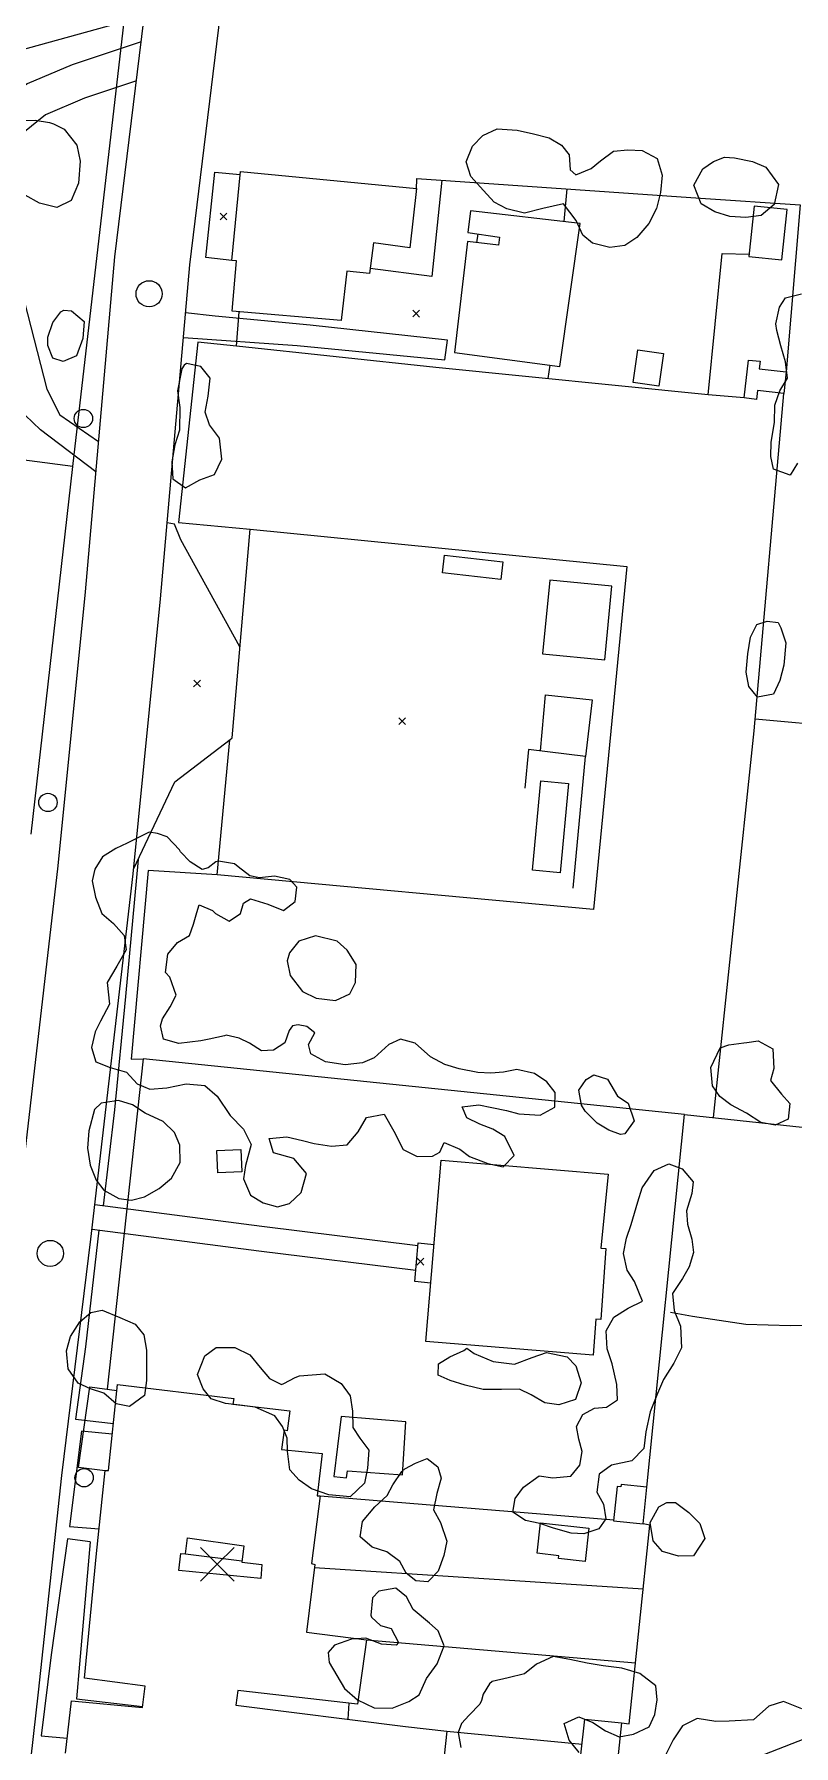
# Model space of a CAD drawing. Header units: metres. Extents: x 4652992 to 4879070, y 2074171 to 2309877.
# Drawn here: x 4654263.3 to 4654327.2, y 2309563.1 to 2309707.2 of the extents above; entities that cross this region are included whole.
import ezdxf

# ---------------------------------------------------------------- set-up
doc = ezdxf.new("R2010")
doc.units = ezdxf.units.M
doc.header["$MEASUREMENT"] = 0
doc.linetypes.add('DGN Style 2', pattern=[66.27138, 39.762828, -26.508552])
doc.linetypes.add('DGN Style 3', pattern=[92.779933, 66.271381, -26.508552])
for name, color, linetype, lineweight in [('Level 18', 5, 'Continuous', 0), ('Level 20', 30, 'DGN Style 3', 0), ('Level 30', 5, 'Continuous', 0), ('Level 31', 38, 'Continuous', 0), ('Level 35', 4, 'Continuous', 0), ('Level 37', 3, 'Continuous', 0), ('Level 39', 9, 'Continuous', 0), ('Level 40', 1, 'Continuous', 0), ('Level 45', 9, 'Continuous', 0), ('Level 53', 5, 'Continuous', 0), ('Level 54', 30, 'DGN Style 2', 0), ('Level 61', 4, 'Continuous', 0), ('Level 62', 4, 'Continuous', 0), ('Level 63', 3, 'Continuous', 0)]:
    doc.layers.add(name, color=color, linetype=linetype, lineweight=lineweight)

# ---------------------------------------------------------------- blocks, each defined once
blk = doc.blocks.new('AL_1')
at = {"layer": 'Level 45'}
blk.add_circle((2.1e-05, 1.3e-05, 3e-05), 1.100002, dxfattribs=at)
blk = doc.blocks.new('POSTE_1')
at = {"layer": 'Level 61'}
blk.add_circle((-4.7e-05, -1.9e-05, -2.4e-05), 0.770001, dxfattribs=at)
blk = doc.blocks.new('COTA_12')
at = {"layer": 'Level 63', "ltscale": 0.2}
for p, q in [((-1.408662, 1.419362, 0.00024), (-0.000205, -0.00016, 0.00024)), ((1.419317, 1.408297, 0.00024), (-0.000205, -0.00016, 0.00024)), ((-0.000205, -0.00016, 0.00024), (-1.419727, -1.408617, 0.00024)), ((-0.000205, -0.00016, 0.00024), (1.408252, -1.419682, 0.00024))]:
    blk.add_line(p, q, dxfattribs=at)
blk = doc.blocks.new('COTA_4')
at = {"layer": 'Level 63', "ltscale": 0.2}
for p, q in [((-1.408652, 1.419322, -6.5e-05), (-0.000195, -0.0002, -6.5e-05)), ((1.419327, 1.408257, -6.5e-05), (-0.000195, -0.0002, -6.5e-05)), ((-0.000195, -0.0002, -6.5e-05), (-1.419717, -1.408657, -6.5e-05)), ((-0.000195, -0.0002, -6.5e-05), (1.408262, -1.419722, -6.5e-05))]:
    blk.add_line(p, q, dxfattribs=at)
blk = doc.blocks.new('COTA_10')
at = {"layer": 'Level 39'}
for p, q in [((-1.408444, 1.419518, 3.9e-05), (1.3e-05, -4e-06, 3.9e-05)), ((1.419535, 1.408453, 3.9e-05), (1.3e-05, -4e-06, 3.9e-05)), ((1.3e-05, -4e-06, 3.9e-05), (-1.419509, -1.408461, 3.9e-05)), ((1.3e-05, -4e-06, 3.9e-05), (1.40847, -1.419526, 3.9e-05))]:
    blk.add_line(p, q, dxfattribs=at)
blk = doc.blocks.new('COTA_9')
at = {"layer": 'Level 63', "ltscale": 0.2}
for p, q in [((-0.00013, 0.00011, 0.000195), (-1.419652, -1.408347, 0.000195)), ((-1.408587, 1.419632, 0.000195), (-0.00013, 0.00011, 0.000195)), ((1.419392, 1.408567, 0.000195), (-0.00013, 0.00011, 0.000195)), ((-0.00013, 0.00011, 0.000195), (1.408327, -1.419412, 0.000195))]:
    blk.add_line(p, q, dxfattribs=at)
blk = doc.blocks.new('COTA_11')
at = {"layer": 'Level 63', "ltscale": 0.2}
for p, q in [((-1.408272, 1.419372, 0.00024), (0.000185, -0.00015, 0.00024)), ((1.419707, 1.408307, 0.00024), (0.000185, -0.00015, 0.00024)), ((0.000185, -0.00015, 0.00024), (-1.419337, -1.408607, 0.00024)), ((0.000185, -0.00015, 0.00024), (1.408642, -1.419672, 0.00024))]:
    blk.add_line(p, q, dxfattribs=at)
blk = doc.blocks.new('COTA_16')
at = {"layer": 'Level 63', "ltscale": 0.2}
for p, q in [((7e-05, 0.00015, 0.000205), (-1.419452, -1.408307, 0.000205)), ((-1.408387, 1.419672, 0.000205), (7e-05, 0.00015, 0.000205)), ((1.419592, 1.408607, 0.000205), (7e-05, 0.00015, 0.000205)), ((7e-05, 0.00015, 0.000205), (1.408527, -1.419372, 0.000205))]:
    blk.add_line(p, q, dxfattribs=at)

msp = doc.modelspace()

# ---------------------------------------------------------------- linework, layer by layer
at = {"layer": 'Level 18', "color": 30}
for points in [[(4654248.747179, 2309497.729801, 1298.58027), (4654252.312934, 2309526.993316, 1297.08027), (4654255.050921, 2309547.768896, 1295.94277), (4654257.359457, 2309568.335633, 1294.81777), (4654259.319268, 2309586.621324, 1293.89277), (4654261.781894, 2309606.542098, 1292.75527), (4654265.325626, 2309637.198273, 1291.60527), (4654267.609542, 2309660.285324, 1290.70527), (4654270.089372, 2309688.466353, 1289.43027), (4654272.70003, 2309709.765513, 1288.23027), (4654275.348258, 2309728.367687, 1287.29277), (4654277.679678, 2309747.772723, 1286.46777), (4654278.521674, 2309758.250958, 1286.03027), (4654278.554386, 2309770.668485, 1285.54277), (4654278.187018, 2309779.8066, 1285.19277), (4654276.687475, 2309797.35228, 1284.29277), (4654275.249677, 2309811.385713, 1283.71777), (4654273.154491, 2309831.596675, 1282.76777), (4654271.825015, 2309847.307548, 1282.13027), (4654270.002215, 2309862.103361, 1281.34277), (4654268.705356, 2309874.135443, 1280.724344)], [(4654253.873245, 2309496.913188, 1298.551457), (4654256.063503, 2309516.422888, 1297.572194), (4654257.668924, 2309519.313615, 1297.406283), (4654258.596485, 2309526.19646, 1297.070236), (4654261.338392, 2309547.001787, 1295.932736), (4654263.6555, 2309567.644887, 1294.807736), (4654265.611525, 2309585.895251, 1293.882736), (4654268.07092, 2309605.789889, 1292.745236), (4654271.623522, 2309636.5228, 1291.595236), (4654273.915954, 2309659.695935, 1290.695236), (4654276.389299, 2309687.80327, 1289.420236), (4654278.979289, 2309708.933804, 1288.220236), (4654281.628584, 2309727.543475, 1287.282736), (4654283.983136, 2309747.141043, 1286.457736), (4654284.854806, 2309757.988557, 1286.020236), (4654284.888522, 2309770.787409, 1285.532736), (4654284.509972, 2309780.20369, 1285.182736), (4654282.993728, 2309797.944774, 1284.282736), (4654281.550108, 2309812.035039, 1283.707736), (4654279.460695, 2309832.19031, 1282.757736), (4654278.126069, 2309847.962045, 1282.120236), (4654276.29438, 2309862.830002, 1281.332736), (4654275.088501, 2309874.017997, 1280.75613)]]:
    msp.add_polyline3d(points, dxfattribs=at)
at = {"layer": 'Level 20', "linetype": 'Continuous'}
msp.add_polyline3d([(4654330.469894, 2309598.525063, 1292.764961), (4654326.962046, 2309598.477087, 1293.039961), (4654323.206527, 2309598.609899, 1293.314961), (4654318.707992, 2309599.285073, 1293.452461), (4654316.852235, 2309599.610688, 1293.377461)], dxfattribs=at)
at = {"layer": 'Level 30', "color": 1}
for points in [[(4654294.90263, 2309689.220131, 1291.793379), (4654291.85652, 2309689.643396, 1291.312129), (4654291.527917, 2309687.082741, 1291.268379), (4654289.611718, 2309687.276982, 1293.030879), (4654289.14155, 2309683.1217, 1293.193379), (4654279.949275, 2309683.891058, 1293.355879), (4654280.32678, 2309688.143395, 1293.362129), (4654279.937276, 2309688.169148, 1291.787129), (4654280.649766, 2309695.641603, 1291.637129), (4654295.483415, 2309694.213997, 1291.387129), (4654294.90263, 2309689.220131, 1291.793379)], [(4654307.550129, 2309679.23504, 1291.649629), (4654309.256421, 2309691.289894, 1291.655879), (4654300.02566, 2309692.334567, 1291.937129), (4654299.800302, 2309690.52812, 1291.984004), (4654302.447098, 2309690.132784, 1292.318379), (4654302.363091, 2309689.457097, 1292.305879), (4654299.77783, 2309689.748715, 1292.018379), (4654298.675212, 2309680.408014, 1291.624629), (4654307.550129, 2309679.23504, 1291.649629)], [(4654310.330809, 2309596.007358, 1295.821504), (4654296.254845, 2309597.172354, 1295.890254), (4654297.540656, 2309612.427683, 1295.796504), (4654311.61662, 2309611.262687, 1295.802754), (4654310.985378, 2309605.02152, 1298.309004), (4654311.412645, 2309604.985593, 1298.309004), (4654310.981002, 2309599.013745, 1298.309004), (4654310.570881, 2309599.059861, 1298.309004), (4654310.330809, 2309596.007358, 1295.821504)], [(4654265.926341, 2309562.521687, 1303.107048), (4654266.428231, 2309566.930431, 1303.063298), (4654272.409207, 2309566.361177, 1298.044548), (4654272.643361, 2309568.164618, 1298.028923), (4654267.517603, 2309568.829533, 1298.085173), (4654268.553112, 2309579.339182, 1297.853923), (4654269.270622, 2309586.319376, 1297.528923), (4654269.543368, 2309586.308045, 1297.035173), (4654270.316571, 2309593.564065, 1296.635173), (4654280.111756, 2309592.379225, 1296.610173), (4654280.021166, 2309591.909281, 1296.610173), (4654284.823381, 2309591.341104, 1296.785173), (4654284.584601, 2309589.661902, 1296.653923), (4654284.346038, 2309589.693542, 1296.653923), (4654284.110962, 2309588.085894, 1296.653923), (4654287.546698, 2309587.734559, 1296.610173), (4654287.122924, 2309584.188493, 1297.497673), (4654287.364953, 2309584.170471, 1297.497673), (4654286.642526, 2309578.48195, 1298.078923), (4654286.928659, 2309578.40922, 1298.078923), (4654286.219857, 2309572.717236, 1298.447673), (4654291.25693, 2309572.045865, 1298.035173), (4654290.522069, 2309566.650487, 1297.928923), (4654280.423184, 2309567.78203, 1297.910173), (4654280.254437, 2309566.548999, 1306.022673), (4654294.559699, 2309564.757025, 1302.722673), (4654294.559699, 2309564.757025, 1298.772673), (4654298.01532, 2309564.367727, 1297.966423), (4654297.595464, 2309560.461092, 1297.872673)], [(4654294.286547, 2309585.948144, 1297.137129), (4654294.582516, 2309590.41175, 1296.168379), (4654289.13009, 2309590.87013, 1296.112129), (4654288.507603, 2309585.807997, 1297.049629), (4654289.577477, 2309585.680959, 1297.005879), (4654289.655094, 2309586.270271, 1296.999629), (4654294.286547, 2309585.948144, 1297.137129)], [(4654282.367201, 2309577.219118, 1297.141423), (4654275.47483, 2309577.898152, 1297.116423), (4654275.637956, 2309579.337851, 1297.419548), (4654276.038951, 2309579.286733, 1297.419548), (4654276.201643, 2309580.639414, 1297.207048), (4654280.948153, 2309579.969953, 1297.113298), (4654280.763043, 2309578.586652, 1297.528923), (4654282.447311, 2309578.412571, 1297.507048), (4654282.367201, 2309577.219118, 1297.141423)], [(4654308.980635, 2309559.387322, 1298.085173), (4654309.652865, 2309565.380595, 1297.872673), (4654312.733683, 2309565.061412, 1297.522673), (4654311.820119, 2309556.475827, 1297.397673)]]:
    msp.add_polyline3d(points, dxfattribs=at)
at = {"layer": 'Level 31'}
for points in [[(4654326.391324, 2309676.963717, 1288.903074), (4654324.172588, 2309677.208703, 1288.928074), (4654324.091666, 2309676.475824, 1288.924949), (4654323.063259, 2309676.589378, 1288.884324), (4654323.416394, 2309679.787568, 1288.796824), (4654324.397459, 2309679.679242, 1288.796824), (4654324.328579, 2309679.055429, 1288.871824), (4654326.594657, 2309678.805216, 1288.831199), (4654326.391324, 2309676.963717, 1288.903074)], [(4654314.553274, 2309581.82946, 1297.184004), (4654314.868013, 2309584.91758, 1296.840254), (4654312.703575, 2309585.138178, 1296.890254), (4654312.683567, 2309584.941867, 1296.890254), (4654312.361402, 2309584.974702, 1296.890254), (4654312.06667, 2309582.082893, 1297.359004), (4654314.553274, 2309581.82946, 1297.184004)], [(4654309.672078, 2309578.644515, 1296.793379), (4654307.418424, 2309578.897845, 1296.743379), (4654307.445696, 2309579.140458, 1296.734004), (4654305.630592, 2309579.344491, 1296.652754), (4654305.919273, 2309581.912634, 1296.721504), (4654309.988031, 2309581.455272, 1296.840254), (4654309.672078, 2309578.644515, 1296.793379)]]:
    msp.add_polyline3d(points, dxfattribs=at)
for points in [[(4654326.23728, 2309688.213067, 1289.168699), (4654326.669223, 2309692.444415, 1289.199949), (4654323.889048, 2309692.728221, 1289.143699), (4654323.45773, 2309688.496809, 1289.112461)], [(4654316.263379, 2309680.330636, 1290.409324), (4654315.868159, 2309677.590097, 1290.437449), (4654313.706852, 2309677.901785, 1290.434324), (4654314.102112, 2309680.642318, 1290.406199)], [(4654302.571615, 2309661.300566, 1292.212129), (4654297.663585, 2309661.868903, 1292.293379), (4654297.835616, 2309663.354525, 1292.293379), (4654302.743647, 2309662.786188, 1292.212129)], [(4654311.313506, 2309654.555974, 1293.405879), (4654311.920977, 2309660.747031, 1293.337129), (4654306.695558, 2309661.259754, 1293.687129), (4654306.092627, 2309655.068251, 1293.755575)], [(4654308.280291, 2309644.13926, 1292.905879), (4654307.563433, 2309636.624204, 1292.905879), (4654305.224816, 2309636.847284, 1292.905879), (4654305.941674, 2309644.36234, 1292.905879)], [(4654280.76637, 2309611.453934, 1294.571504), (4654278.765461, 2309611.363626, 1294.559004), (4654278.680177, 2309613.25322, 1294.549629), (4654280.681083, 2309613.34359, 1294.562129)]]:
    msp.add_3dface(points, dxfattribs=at)
at = {"layer": 'Level 35'}
for p, q in [((4654300.563018, 2309689.660145, 1292.105698), (4654300.668604, 2309690.398427, 1292.093698)), ((4654276.038951, 2309579.286733, 1297.419548), (4654280.778874, 2309578.70495, 1297.493379)), ((4654289.782634, 2309566.733338, 1297.835662), (4654289.687981, 2309565.367289, 1297.835662)), ((4654298.015321, 2309564.367727, 1297.798162), (4654309.415842, 2309563.267423, 1297.673162))]:
    msp.add_line(p, q, dxfattribs=at)
for points in [[(4654279.937276, 2309688.169148, 1290.552461), (4654277.734944, 2309688.406387, 1290.539961), (4654278.505942, 2309695.597756, 1290.439961), (4654280.625976, 2309695.392097, 1290.439961)], [(4654263.047525, 2309639.865088, 1293.889797), (4654266.535948, 2309670.830234, 1293.289797), (4654242.042787, 2309674.024856, 1292.577297), (4654218.85567, 2309676.864113, 1292.264797)], [(4654281.470335, 2309665.554419, 1292.184324), (4654313.185549, 2309662.40682, 1291.384324), (4654310.383226, 2309633.533147, 1292.396824), (4654278.694519, 2309636.439413, 1293.084324), (4654279.755257, 2309647.806939, 1293.184324), (4654279.948474, 2309647.991851, 1293.184324), (4654281.470335, 2309665.554419, 1292.184324)], [(4654305.904335, 2309646.891177, 1291.10505), (4654306.3459, 2309651.608537, 1290.9613), (4654310.273189, 2309651.179835, 1290.78005), (4654309.706732, 2309646.422752, 1290.8613)], [(4654308.661054, 2309635.317039, 1291.8113), (4654309.706732, 2309646.422752, 1291.5863), (4654304.913899, 2309647.013191, 1291.51755), (4654304.582348, 2309643.760661, 1291.49255)], [(4654269.266855, 2309586.28273, 1295.648162), (4654267.039389, 2309586.558322, 1295.373162), (4654267.965605, 2309593.344844, 1295.154412), (4654270.261193, 2309593.04438, 1295.154412)]]:
    msp.add_polyline3d(points, dxfattribs=at)
at = {"layer": 'Level 37'}
for p, q in [((4654266.535948, 2309670.830234, 1293.289797), (4654270.873115, 2309708.286983, 1290.218323)), ((4654287.364954, 2309584.170471, 1296.716911), (4654312.074354, 2309582.15829, 1296.554411)), ((4654314.54762, 2309576.329476, 1296.629412), (4654286.893029, 2309578.123098, 1296.616912)), ((4654291.25693, 2309572.045865, 1297.479411), (4654313.901299, 2309570.115687, 1296.879411))]:
    msp.add_line(p, q, dxfattribs=at)
at = {"layer": 'Level 37', "extrusion": (0.3920521945570528, 0.0344094499327482, 0.91929922576837), "elevation": 1905398.477345, "flags": 128}
msp.add_lwpolyline([(1893837.585771, -4447455.754296), (1893869.720533, -4447462.551239), (1893897.781653, -4447467.968424)], dxfattribs=at)
at = {"layer": 'Level 37', "extrusion": (0.1162427401114255, 0.0704042895739514, 0.9907223937011695), "elevation": 704919.592206, "flags": 128}
msp.add_lwpolyline([(-435677.144512, -5129367.290333), (-435647.20653, -5129384.030435), (-435642.768973, -5129377.94775)], dxfattribs=at)
at = {"layer": 'Level 37', "extrusion": (0.1036050496690018, -0.0462820301081666, 0.9935411251539367), "elevation": 376608.057316, "flags": 128}
msp.add_lwpolyline([(4007071.189313, -3286065.044724), (4007095.151796, -3286088.839013), (4007061.720461, -3286105.814011)], dxfattribs=at)
at = {"layer": 'Level 37'}
for points in [[(4654249.088521, 2309693.373377, 1291.918324), (4654259.424835, 2309702.965268, 1291.293324), (4654258.944124, 2309704.993237, 1291.155824), (4654270.873115, 2309708.286983, 1290.218324)], [(4654295.473471, 2309694.128493, 1290.802461), (4654295.505275, 2309695.061132, 1290.802461), (4654319.389996, 2309693.416354, 1289.427461), (4654327.756215, 2309692.843419, 1288.064961), (4654326.594657, 2309678.805216, 1288.677461)], [(4654323.063259, 2309676.589378, 1289.234324), (4654320.014561, 2309676.864899, 1289.371824), (4654321.193375, 2309688.763448, 1288.821824), (4654323.476971, 2309688.685575, 1288.821824)], [(4654320.014561, 2309676.864899, 1289.346824), (4654297.091696, 2309679.166977, 1290.496824), (4654280.335591, 2309680.959278, 1291.509324), (4654280.550632, 2309683.840727, 1291.434324)], [(4654280.335591, 2309680.959278, 1291.509324), (4654277.065851, 2309681.291094, 1291.509324), (4654275.435252, 2309666.119057, 1291.996824), (4654281.470335, 2309665.554419, 1292.184324)], [(4654278.694519, 2309636.439413, 1293.084324), (4654272.881215, 2309636.806862, 1293.284324), (4654271.447021, 2309620.933961, 1293.971824), (4654272.472574, 2309620.952593, 1294.204412)], [(4654314.868013, 2309584.91758, 1296.166912), (4654318.044034, 2309616.279107, 1293.966912), (4654272.472574, 2309620.952593, 1294.204412), (4654269.442125, 2309593.151586, 1295.041912)], [(4654318.044034, 2309616.279107, 1293.966912), (4654334.447095, 2309614.503604, 1292.229412), (4654354.218017, 2309616.482296, 1287.504412), (4654358.418314, 2309616.698595, 1284.679412), (4654369.338366, 2309616.022871, 1276.279412), (4654380.477704, 2309615.291352, 1275.379412)], [(4654312.733683, 2309565.061412, 1297.379412), (4654313.36787, 2309564.98724, 1297.379412), (4654315.106138, 2309581.69913, 1296.629412), (4654314.553274, 2309581.82946, 1296.629412)]]:
    msp.add_polyline3d(points, dxfattribs=at)
at = {"layer": 'Level 40', "color": 3}
for points in [[(4654265.819376, 2309699.205276, 1291.055294), (4654266.889005, 2309697.875962, 1291.230294), (4654267.159239, 2309696.515393, 1291.355294), (4654267.014153, 2309694.673452, 1291.542794), (4654266.408927, 2309693.212928, 1291.655294), (4654265.200747, 2309692.610562, 1291.667794), (4654263.741478, 2309692.98224, 1291.667794), (4654262.538399, 2309693.670315, 1291.667794), (4654261.543906, 2309694.833703, 1291.617794), (4654261.280208, 2309696.104534, 1291.530294), (4654261.321232, 2309697.767476, 1291.392794), (4654261.532601, 2309698.946665, 1291.280294), (4654262.404771, 2309699.957547, 1291.117794), (4654263.376366, 2309699.974301, 1291.105294), (4654264.588299, 2309699.783051, 1291.055294), (4654264.911701, 2309699.671323, 1291.042794), (4654265.819376, 2309699.205276, 1291.055294)], [(4654303.937114, 2309699.132172, 1291.932011), (4654305.326867, 2309698.83683, 1291.969511), (4654306.647563, 2309698.500384, 1292.057011), (4654307.691493, 2309697.882268, 1292.119511), (4654308.328099, 2309697.045088, 1292.194511), (4654308.418726, 2309695.789384, 1292.232011), (4654308.898879, 2309695.373585, 1292.469511), (4654310.175342, 2309695.899501, 1292.432011), (4654310.956545, 2309696.551583, 1292.407011), (4654312.069002, 2309697.354063, 1292.319511), (4654313.274788, 2309697.487111, 1292.294511), (4654314.458992, 2309697.420221, 1292.244511), (4654315.723038, 2309696.74603, 1292.232011), (4654316.157327, 2309695.344082, 1292.282011), (4654316.019744, 2309693.882382, 1292.344511), (4654315.676072, 2309692.531878, 1292.407011), (4654315.036754, 2309691.286038, 1292.494511), (4654314.032735, 2309690.103757, 1292.494511), (4654313.010375, 2309689.425065, 1292.494511), (4654311.735533, 2309689.250913, 1292.519511), (4654310.277264, 2309689.622405, 1292.532011), (4654309.481504, 2309690.294692, 1292.519511), (4654308.915576, 2309691.524739, 1292.519511), (4654307.8409, 2309692.943085, 1292.632011), (4654306.09669, 2309692.536327, 1292.682011), (4654304.559109, 2309692.135627, 1292.619511), (4654303.073326, 2309692.514129, 1292.482011), (4654302.015368, 2309693.077123, 1292.482011), (4654301.124659, 2309694.067079, 1292.344511), (4654300.041888, 2309695.223354, 1292.207011), (4654299.655075, 2309696.466468, 1292.082011), (4654300.198362, 2309697.795468, 1292.069511), (4654301.070202, 2309698.688593, 1292.132011), (4654302.264122, 2309699.235536, 1292.094511), (4654303.937114, 2309699.132172, 1291.932011)], [(4654322.247031, 2309696.816401, 1291.569511), (4654323.746417, 2309696.493096, 1291.544511), (4654324.88707, 2309696.026435, 1291.457011), (4654325.947051, 2309694.553302, 1291.257011), (4654325.580846, 2309692.885985, 1291.182011), (4654324.495328, 2309691.959452, 1291.194511), (4654323.193208, 2309691.792347, 1291.207011), (4654321.837225, 2309691.873713, 1291.232011), (4654320.585972, 2309692.251177, 1291.257011), (4654319.439448, 2309692.924739, 1291.282011), (4654318.813699, 2309694.492649, 1291.307011), (4654319.577884, 2309695.882513, 1291.307011), (4654320.469133, 2309696.506417, 1291.307011), (4654321.407224, 2309696.854294, 1291.307011), (4654322.247031, 2309696.816401, 1291.569511)], [(4654327.541309, 2309671.110904, 1289.644511), (4654326.925357, 2309670.101999, 1289.694511), (4654325.533423, 2309670.60634, 1289.657011), (4654325.294394, 2309671.653841, 1289.619511), (4654325.336774, 2309672.868765, 1289.582011), (4654325.613187, 2309674.532254, 1289.557011), (4654325.629011, 2309675.993116, 1289.557011), (4654326.056885, 2309677.199449, 1289.732011), (4654326.687194, 2309678.264486, 1289.932011), (4654326.527138, 2309679.620707, 1289.932011), (4654326.12875, 2309680.977898, 1289.932011), (4654325.799993, 2309682.257545, 1289.944511), (4654325.705246, 2309682.819825, 1289.957011), (4654326.036212, 2309684.230239, 1289.944511), (4654326.538736, 2309685.028896, 1289.944511), (4654327.87254, 2309685.346562, 1289.857011)], [(4654266.42562, 2309683.928693, 1292.261544), (4654267.488753, 2309683.042339, 1292.136544), (4654267.396846, 2309681.585291, 1292.080294), (4654266.85072, 2309680.126643, 1292.030294), (4654265.737402, 2309679.662587, 1291.974044), (4654264.857646, 2309679.945243, 1291.942794), (4654264.438679, 2309681.004696, 1291.911544), (4654264.445013, 2309681.721323, 1291.899044), (4654264.859452, 2309682.949661, 1291.880294), (4654265.537452, 2309683.832385, 1291.892794), (4654265.796149, 2309683.986378, 1291.892794), (4654266.42562, 2309683.928693, 1292.261544)], [(4654275.359011, 2309677.20106, 1292.557011), (4654275.552506, 2309675.775558, 1292.532011), (4654275.53783, 2309673.875997, 1292.444511), (4654275.141009, 2309672.659374, 1292.444511), (4654274.89454, 2309671.228777, 1292.544511), (4654274.964189, 2309669.776248, 1292.669511), (4654276.033508, 2309669.035455, 1292.669511), (4654277.225451, 2309669.698233, 1292.644511), (4654278.478355, 2309670.140516, 1292.682011), (4654279.102386, 2309671.445691, 1292.757011), (4654278.903346, 2309673.194701, 1292.769511), (4654278.048704, 2309674.320051, 1292.757011), (4654277.681975, 2309675.409006, 1292.807011), (4654277.93495, 2309676.750101, 1292.969511), (4654278.112991, 2309678.256686, 1293.107011), (4654277.312804, 2309679.251044, 1293.144511), (4654276.117718, 2309679.496794, 1293.144511), (4654275.93147, 2309679.339249, 1293.094511), (4654275.710287, 2309679.044192, 1292.982011), (4654275.359011, 2309677.20106, 1292.557011)], [(4654326.136605, 2309657.231313, 1291.019511), (4654326.550838, 2309655.980642, 1291.182011), (4654326.396525, 2309654.111237, 1291.382011), (4654326.065861, 2309652.815288, 1291.532011), (4654325.508401, 2309651.665171, 1291.582011), (4654324.183276, 2309651.415235, 1291.544511), (4654323.443156, 2309652.308404, 1291.357011), (4654323.221735, 2309653.509988, 1291.194511), (4654323.353747, 2309655.062061, 1291.007011), (4654323.59534, 2309656.46878, 1290.844511), (4654324.131693, 2309657.536177, 1290.757011), (4654324.994998, 2309657.815591, 1290.707011), (4654325.904566, 2309657.701489, 1290.694511), (4654326.136605, 2309657.231313, 1291.019511)], [(4654271.121742, 2309639.12005, 1296.007011), (4654270.161757, 2309638.665123, 1296.044511), (4654269.050186, 2309637.957429, 1296.069511), (4654268.409542, 2309636.925961, 1296.069511), (4654268.186538, 2309635.933886, 1296.082011), (4654268.454853, 2309634.583712, 1296.082011), (4654268.976253, 2309633.198269, 1296.082011), (4654269.958425, 2309632.365655, 1296.007011), (4654270.864569, 2309631.34845, 1295.932011), (4654271.051311, 2309630.13557, 1295.907011), (4654270.238219, 2309628.769243, 1295.882011), (4654269.425127, 2309627.402916, 1295.907011), (4654269.629916, 2309625.573629, 1295.982011), (4654268.884959, 2309624.131696, 1296.082011), (4654268.422779, 2309623.229618, 1296.132011), (4654268.116323, 2309621.90917, 1296.144511), (4654268.48106, 2309620.709264, 1296.132011), (4654269.697329, 2309620.224954, 1296.032011), (4654271.057761, 2309619.84963, 1295.719511), (4654271.97086, 2309618.859789, 1295.544511), (4654273.023043, 2309618.417235, 1295.532011), (4654274.447001, 2309618.521023, 1295.532011), (4654276.07724, 2309618.863659, 1295.507011), (4654277.6713, 2309618.720223, 1295.457011), (4654278.694259, 2309617.818962, 1295.369511), (4654279.796446, 2309616.198324, 1295.244511), (4654280.900509, 2309615.043352, 1295.207011), (4654281.566071, 2309613.766895, 1295.332011), (4654281.086698, 2309611.995172, 1295.482011), (4654280.917919, 2309610.872761, 1295.532011), (4654281.500968, 2309609.500765, 1295.607011), (4654282.559167, 2309608.852742, 1295.607011), (4654283.78286, 2309608.512214, 1295.607011), (4654284.783164, 2309608.782078, 1295.532011), (4654285.779328, 2309609.723076, 1295.382011), (4654286.210021, 2309611.303249, 1295.319511), (4654285.161122, 2309612.560719, 1295.207011), (4654283.424777, 2309613.060836, 1295.044511), (4654283.06004, 2309614.260743, 1294.844511), (4654284.552602, 2309614.405341, 1294.757011), (4654285.872247, 2309614.098664, 1294.719511), (4654286.856765, 2309613.848133, 1294.682011), (4654288.313617, 2309613.623076, 1294.719511), (4654289.648578, 2309613.720377, 1294.719511), (4654290.570122, 2309614.826034, 1294.807011), (4654291.252492, 2309616.021689, 1294.882011), (4654292.752477, 2309616.310068, 1294.982011), (4654293.554308, 2309614.882398, 1295.057011), (4654294.35567, 2309613.338311, 1295.144511), (4654295.516775, 2309612.751504, 1295.257011), (4654296.830873, 2309612.766712, 1295.219511), (4654297.441353, 2309613.10664, 1295.119511), (4654297.793673, 2309613.920139, 1294.982011), (4654299.132773, 2309613.346305, 1295.144511), (4654299.937888, 2309612.733551, 1295.244511), (4654301.482331, 2309612.165731, 1295.294511), (4654302.774627, 2309611.866013, 1295.307011), (4654303.688748, 2309612.82789, 1295.094511), (4654302.901295, 2309614.426705, 1294.807011), (4654301.890837, 2309615.033445, 1294.707011), (4654300.804352, 2309615.455594, 1294.644511), (4654299.718336, 2309615.994159, 1294.744511), (4654299.311405, 2309616.913463, 1295.032011), (4654300.721924, 2309617.078939, 1295.344511), (4654301.802393, 2309616.862259, 1295.457011), (4654303.046949, 2309616.603824, 1295.519511), (4654304.086162, 2309616.339374, 1295.619511), (4654305.892519, 2309616.229317, 1295.819511), (4654307.106527, 2309616.881809, 1295.919511), (4654307.159429, 2309618.121108, 1295.919511), (4654306.43081, 2309619.03487, 1295.857011), (4654305.413867, 2309619.730662, 1295.757011), (4654303.930137, 2309620.079095, 1295.569511), (4654302.793095, 2309619.844027, 1295.544511), (4654301.725126, 2309619.766186, 1295.507011), (4654300.630279, 2309619.811721, 1295.482011), (4654299.077944, 2309620.119343, 1295.382011), (4654297.861205, 2309620.487235, 1295.332011), (4654296.659314, 2309621.14269, 1295.144511), (4654295.349908, 2309622.291647, 1294.782011), (4654294.126215, 2309622.632175, 1294.644511), (4654293.138882, 2309622.184207, 1294.582011), (4654291.916043, 2309621.038685, 1294.607011), (4654290.935664, 2309620.618081, 1294.644511), (4654289.47045, 2309620.466523, 1294.707011), (4654287.815209, 2309620.71293, 1294.719511), (4654286.58597, 2309621.375343, 1294.557011), (4654286.376957, 2309622.156881, 1294.269511), (4654286.92165, 2309623.154498, 1294.019511), (4654286.239364, 2309623.677728, 1293.969511), (4654285.521369, 2309623.831302, 1293.894511), (4654285.035126, 2309623.751099, 1293.844511), (4654284.759772, 2309623.355025, 1293.832011), (4654284.379166, 2309622.315652, 1294.007011), (4654283.432151, 2309621.682621, 1294.157011), (4654282.432786, 2309621.64559, 1294.232011), (4654281.429283, 2309622.279694, 1294.382011), (4654280.54814, 2309622.707857, 1294.607011), (4654279.447277, 2309622.958861, 1294.732011), (4654279.317024, 2309622.904605, 1294.732011), (4654278.022381, 2309622.62224, 1294.757011), (4654277.316886, 2309622.481294, 1294.907011), (4654275.481774, 2309622.24906, 1295.169511), (4654274.176038, 2309622.610466, 1295.307011), (4654273.913738, 2309623.755172, 1295.332011), (4654274.087125, 2309624.322864, 1295.282011), (4654274.727768, 2309625.354332, 1295.194511), (4654275.238159, 2309626.331544, 1295.182011), (4654274.717229, 2309627.833403, 1295.119511), (4654274.349207, 2309628.218394, 1295.119511), (4654274.540256, 2309629.772147, 1295.069511), (4654275.344986, 2309630.76186, 1294.869511), (4654276.367091, 2309631.34665, 1294.682011), (4654276.699486, 2309632.310889, 1294.682011), (4654276.977186, 2309633.289046, 1294.682011), (4654277.171436, 2309633.938831, 1294.744511), (4654278.298708, 2309633.448035, 1294.819511), (4654278.557807, 2309633.207298, 1294.844511), (4654279.705004, 2309632.565762, 1294.682011), (4654280.652019, 2309633.198793, 1294.444511), (4654280.901902, 2309634.067493, 1294.357011), (4654281.49199, 2309634.441745, 1294.194511), (4654282.975251, 2309633.976896, 1293.957011), (4654284.293957, 2309633.437386, 1293.807011), (4654285.248396, 2309634.214198, 1293.657011), (4654285.41069, 2309635.425661, 1293.669511), (4654284.817871, 2309636.071794, 1293.819511), (4654283.51862, 2309636.344148, 1294.019511), (4654282.258748, 2309636.198604, 1294.194511), (4654281.45871, 2309636.373057, 1294.482011), (4654280.455676, 2309637.123578, 1294.607011), (4654280.169228, 2309637.371274, 1294.657011), (4654278.801373, 2309637.602817, 1294.794511), (4654278.582122, 2309637.542074, 1294.832011), (4654277.929916, 2309637.03796, 1294.969511), (4654277.429765, 2309636.903028, 1294.994511), (4654276.426261, 2309637.537133, 1295.282011), (4654275.622084, 2309638.38272, 1295.444511), (4654275.520117, 2309638.554338, 1295.494511), (4654274.491142, 2309639.661067, 1295.694511), (4654273.684619, 2309639.924572, 1295.782011), (4654272.95967, 2309640.050783, 1295.794511), (4654271.121742, 2309639.12005, 1296.007011)], [(4654284.836785, 2309627.987525, 1293.657011), (4654285.867001, 2309626.644835, 1293.682011), (4654287.030834, 2309626.056658, 1293.682011), (4654288.649267, 2309625.878484, 1293.644511), (4654289.872968, 2309626.443239, 1293.594511), (4654290.350521, 2309627.40228, 1293.557011), (4654290.384487, 2309628.912253, 1293.532011), (4654289.641867, 2309630.123356, 1293.519511), (4654288.808009, 2309630.861205, 1293.519511), (4654286.971273, 2309631.32856, 1293.519511), (4654285.569632, 2309630.867489, 1293.557011), (4654284.797001, 2309629.895918, 1293.657011), (4654284.5951, 2309629.217188, 1293.707011), (4654284.836785, 2309627.987525, 1293.657011)], [(4654324.242253, 2309622.488258, 1293.344511), (4654325.463847, 2309621.798745, 1293.382011), (4654325.537581, 2309620.148667, 1293.507011), (4654325.279197, 2309619.136573, 1293.594511), (4654326.183703, 2309618.003385, 1293.819511), (4654326.88463, 2309617.213302, 1293.969511), (4654326.747802, 2309615.878974, 1294.044511), (4654325.656993, 2309615.369985, 1294.044511), (4654324.467355, 2309615.614408, 1293.944511), (4654323.23937, 2309616.39294, 1293.782011), (4654321.935752, 2309617.103324, 1293.669511), (4654321.00852, 2309617.805334, 1293.644511), (4654320.390209, 2309618.690921, 1293.632011), (4654320.261201, 2309620.23854, 1293.594511), (4654321.029245, 2309621.878355, 1293.557011), (4654321.769825, 2309622.156017, 1293.494511), (4654323.029889, 2309622.301504, 1293.432011), (4654323.269568, 2309622.327913, 1293.419511), (4654324.242253, 2309622.488258, 1293.344511)], [(4654311.562211, 2309619.261975, 1294.869511), (4654312.390806, 2309617.826991, 1294.807011), (4654313.28498, 2309617.220574, 1294.844511), (4654313.784723, 2309615.752675, 1294.982011), (4654313.005613, 2309614.639311, 1295.007011), (4654312.642425, 2309614.585986, 1294.894511), (4654311.658088, 2309614.953025, 1294.907011), (4654310.674861, 2309615.552954, 1294.869511), (4654309.679898, 2309616.563922, 1294.832011), (4654309.367222, 2309617.051532, 1294.807011), (4654309.140505, 2309618.333376, 1294.744511), (4654309.747378, 2309619.228244, 1294.732011), (4654310.399769, 2309619.616037, 1294.757011), (4654311.562211, 2309619.261975, 1294.869511)], [(4654267.902746, 2309614.890867, 1296.132011), (4654267.794011, 2309613.432166, 1296.144511), (4654268.014151, 2309612.006382, 1296.144511), (4654268.508912, 2309610.743894, 1296.119511), (4654269.169788, 2309609.905459, 1296.119511), (4654270.420237, 2309609.208489, 1296.119511), (4654271.488001, 2309609.053445, 1296.144511), (4654272.585049, 2309609.357262, 1296.157011), (4654273.806922, 2309610.037345, 1296.169511), (4654274.844673, 2309610.909988, 1296.169511), (4654275.589793, 2309612.235947, 1296.182011), (4654275.554736, 2309613.702082, 1296.169511), (4654275.093344, 2309614.752071, 1296.157011), (4654274.1384, 2309615.694457, 1296.132011), (4654272.627732, 2309616.399333, 1296.107011), (4654271.582769, 2309617.102319, 1296.032011), (4654270.392576, 2309617.463373, 1296.044511), (4654268.932805, 2309617.222683, 1296.057011), (4654268.362199, 2309616.697516, 1295.944511), (4654267.902746, 2309614.890867, 1296.132011)], [(4654304.483023, 2309584.908633, 1296.769511), (4654305.802434, 2309585.866205, 1296.638261), (4654306.949214, 2309585.69082, 1296.657011), (4654308.466716, 2309585.828189, 1296.638261), (4654309.229668, 2309586.767925, 1296.625761), (4654309.405877, 2309587.915005, 1296.575761), (4654309.144152, 2309588.940884, 1296.525761), (4654308.950955, 2309590.007478, 1296.488261), (4654309.475142, 2309591.037001, 1296.463261), (4654310.447929, 2309591.545462, 1296.463261), (4654311.459769, 2309591.637007, 1296.450761), (4654312.405796, 2309592.268555, 1296.475761), (4654312.322897, 2309593.539665, 1296.475761), (4654311.955217, 2309595.290178, 1296.350761), (4654311.523798, 2309596.562701, 1296.313261), (4654311.441986, 2309598.066098, 1296.163261), (4654312.082889, 2309599.211293, 1296.063261), (4654313.29607, 2309599.9784, 1296.050761), (4654314.494785, 2309600.574763, 1296.138261), (4654313.812306, 2309602.230903, 1295.900761), (4654313.208478, 2309603.169353, 1295.775761), (4654312.900737, 2309604.584849, 1295.600761), (4654313.139056, 2309605.861488, 1295.325761), (4654313.547612, 2309607.007625, 1295.125761), (4654314.096484, 2309608.932054, 1295.125761), (4654314.457395, 2309610.119378, 1295.125761), (4654315.46879, 2309611.577347, 1295.113261), (4654316.715149, 2309612.132524, 1295.088261), (4654317.827069, 2309611.704421, 1295.088261), (4654318.771913, 2309610.621114, 1295.150761), (4654318.637473, 2309609.637835, 1295.275761), (4654318.206947, 2309608.177509, 1295.463261), (4654318.297349, 2309607.049843, 1295.575761), (4654318.646859, 2309605.798149, 1295.688261), (4654318.791868, 2309604.656597, 1295.775761), (4654318.430957, 2309603.469274, 1295.850761), (4654317.859126, 2309602.480937, 1295.913261), (4654317.012635, 2309601.213598, 1295.975761), (4654317.169938, 2309599.778216, 1296.050761), (4654317.703608, 2309598.450621, 1296.113261), (4654317.790753, 2309596.626092, 1296.200761), (4654317.142346, 2309595.337454, 1296.225761), (4654316.26801, 2309593.960914, 1296.225761), (4654315.763621, 2309592.781005, 1296.225761), (4654315.141431, 2309591.253135, 1296.300761), (4654314.771386, 2309589.573937, 1296.425761), (4654314.614433, 2309588.160326, 1296.450761), (4654313.591288, 2309587.112331, 1296.400761), (4654311.874358, 2309586.764027, 1296.338261), (4654310.838918, 2309586.009864, 1296.325761), (4654310.654119, 2309584.487052, 1296.513261), (4654311.209759, 2309583.473645, 1296.638261), (4654311.422754, 2309582.256664, 1296.675761), (4654310.824163, 2309581.391414, 1296.675761), (4654309.558004, 2309580.986624, 1296.625761), (4654308.492101, 2309581.02511, 1296.625761), (4654307.004357, 2309581.461569, 1296.625761), (4654305.851212, 2309581.842014, 1296.613261), (4654304.635955, 2309582.0929, 1296.563261), (4654303.593651, 2309582.794005, 1296.550761), (4654303.776821, 2309583.968385, 1296.550761), (4654304.483023, 2309584.908633, 1296.769511)], [(4654269.009936, 2309599.820604, 1297.057011), (4654270.503854, 2309599.179046, 1297.194511), (4654271.786271, 2309598.620345, 1297.419511), (4654272.520672, 2309597.735871, 1297.519511), (4654272.74083, 2309596.429819, 1297.644511), (4654272.749013, 2309595.090461, 1297.844511), (4654272.73731, 2309593.901516, 1298.082011), (4654272.588604, 2309592.631128, 1298.282011), (4654271.306947, 2309591.707002, 1298.294511), (4654270.200827, 2309591.930156, 1298.144511), (4654269.145228, 2309592.8091, 1297.832011), (4654268.046529, 2309593.175723, 1297.719511), (4654267.009863, 2309593.671927, 1297.569511), (4654266.153776, 2309594.87806, 1297.382011), (4654266.016487, 2309596.395608, 1297.182011), (4654266.349388, 2309597.590082, 1297.032011), (4654267.126602, 2309598.81692, 1296.944511), (4654268.052333, 2309599.598992, 1296.807011), (4654269.009936, 2309599.820604, 1297.057011)], [(4654287.754932, 2309594.445025, 1299.144511), (4654289.143552, 2309593.627363, 1299.294511), (4654289.896491, 2309592.59392, 1299.257011), (4654290.088607, 2309591.296626, 1299.144511), (4654290.116593, 2309589.924937, 1299.094511), (4654290.699493, 2309589.021835, 1299.069511), (4654291.459378, 2309588.015659, 1298.994511), (4654291.336608, 2309586.508106, 1298.819511), (4654291.098855, 2309585.233028, 1298.732011), (4654289.878914, 2309584.091586, 1298.557011), (4654288.091526, 2309584.255785, 1298.444511), (4654286.626489, 2309584.773511, 1298.432011), (4654285.592361, 2309585.501026, 1298.469511), (4654284.825009, 2309586.363934, 1298.482011), (4654284.613609, 2309587.927433, 1298.469511), (4654284.577638, 2309589.039851, 1298.432011), (4654284.186138, 2309590.010414, 1298.394511), (4654283.541754, 2309590.900118, 1298.282011), (4654281.900251, 2309591.636921, 1298.119511), (4654280.611163, 2309591.819569, 1298.057011), (4654279.396933, 2309591.954147, 1297.919511), (4654278.190688, 2309592.347996, 1297.744511), (4654277.532411, 2309593.183166, 1297.544511), (4654277.053196, 2309594.379269, 1297.444511), (4654277.660892, 2309595.966739, 1297.432011), (4654278.619445, 2309596.652049, 1297.407011), (4654280.189204, 2309596.659328, 1297.394511), (4654281.455894, 2309596.046873, 1297.469511), (4654282.317907, 2309594.985692, 1297.644511), (4654283.098634, 2309594.061317, 1297.857011), (4654284.099585, 2309593.545473, 1298.232011), (4654284.297931, 2309593.640201, 1298.269511), (4654285.26934, 2309594.148042, 1298.319511), (4654285.62487, 2309594.289898, 1298.319511), (4654287.754932, 2309594.445025, 1299.144511)], [(4654300.334477, 2309596.156724, 1295.294511), (4654301.923254, 2309595.475925, 1295.450761), (4654303.716096, 2309595.252993, 1295.707011), (4654305.21818, 2309595.832248, 1295.788261), (4654306.414808, 2309596.241587, 1295.832011), (4654308.145438, 2309595.88883, 1295.932011), (4654308.871192, 2309595.136225, 1296.013261), (4654309.330138, 2309593.679544, 1296.119511), (4654308.844526, 2309592.288311, 1296.200761), (4654307.445687, 2309591.828446, 1296.163261), (4654306.265387, 2309591.997545, 1296.032011), (4654305.132567, 2309592.69323, 1295.888261), (4654304.142721, 2309593.148693, 1295.488261), (4654302.623894, 2309593.127495, 1295.325761), (4654301.084704, 2309593.140581, 1295.338261), (4654299.574466, 2309593.495554, 1295.263261), (4654298.30379, 2309593.876915, 1295.263261), (4654297.286612, 2309594.339329, 1295.263261), (4654297.325233, 2309595.289946, 1295.275761), (4654298.292608, 2309595.887949, 1295.263261), (4654299.471672, 2309596.403012, 1295.263261), (4654299.698378, 2309596.607295, 1295.263261), (4654300.334477, 2309596.156724, 1295.294511)], [(4654296.363368, 2309587.320208, 1298.332011), (4654297.261154, 2309586.627366, 1298.332011), (4654297.536634, 2309585.657274, 1298.307011), (4654297.182859, 2309584.382666, 1298.294511), (4654296.917319, 2309582.99852, 1298.269511), (4654297.485805, 2309581.924883, 1298.107011), (4654298.018, 2309580.366906, 1298.094511), (4654297.766872, 2309579.153296, 1298.094511), (4654297.29013, 2309577.851892, 1297.957011), (4654296.419291, 2309576.941041, 1297.882011), (4654295.42321, 2309577.020144, 1297.807011), (4654294.600282, 2309577.664917, 1297.707011), (4654294.065492, 2309578.642885, 1297.657011), (4654292.970398, 2309579.473003, 1297.657011), (4654291.729938, 2309579.84652, 1297.719511), (4654290.737491, 2309580.737635, 1297.732011), (4654290.920707, 2309582.026583, 1297.657011), (4654291.956715, 2309583.243832, 1297.544511), (4654293.012006, 2309584.194877, 1297.582011), (4654293.473297, 2309585.093742, 1297.657011), (4654294.229152, 2309586.237067, 1297.794511), (4654294.489502, 2309586.461194, 1297.794511), (4654295.392479, 2309586.92837, 1297.819511), (4654296.363368, 2309587.320208, 1298.332011)], [(4654318.404801, 2309582.778867, 1296.332011), (4654319.329456, 2309581.846216, 1296.382011), (4654319.73326, 2309580.581002, 1296.494511), (4654318.783438, 2309579.136866, 1296.569511), (4654317.526187, 2309579.107816, 1296.569511), (4654316.168406, 2309579.482152, 1296.494511), (4654315.380225, 2309580.380098, 1296.407011), (4654315.134912, 2309581.924705, 1296.294511), (4654315.87918, 2309583.246733, 1296.182011), (4654316.557398, 2309583.626469, 1296.144511), (4654317.281556, 2309583.616701, 1296.182011), (4654318.404801, 2309582.778867, 1296.332011)], [(4654289.425627, 2309567.956184, 1299.932011), (4654290.517211, 2309567.013093, 1300.032011), (4654291.909431, 2309566.34086, 1299.944511), (4654293.433724, 2309566.300668, 1299.819511), (4654294.824587, 2309566.873188, 1299.669511), (4654295.691363, 2309567.434231, 1299.494511), (4654296.303101, 2309568.812537, 1299.319511), (4654297.220374, 2309570.026358, 1299.119511), (4654297.812351, 2309571.554385, 1298.869511), (4654297.293832, 2309572.814841, 1298.544511), (4654296.561662, 2309573.463992, 1298.119511), (4654295.205584, 2309574.619015, 1297.682011), (4654294.638593, 2309575.689214, 1297.607011), (4654293.723, 2309576.41393, 1297.619511), (4654292.299539, 2309576.168033, 1297.619511), (4654291.779846, 2309575.605582, 1297.594511), (4654291.637303, 2309574.136948, 1297.632011), (4654291.684257, 2309573.980314, 1297.644511), (4654292.456963, 2309573.26298, 1297.819511), (4654293.347388, 2309573.007698, 1298.082011), (4654293.947991, 2309571.842136, 1298.444511), (4654293.769975, 2309571.597989, 1298.469511), (4654292.518111, 2309571.68469, 1298.344511), (4654291.200038, 2309572.193377, 1298.607011), (4654290.818838, 2309572.174517, 1298.669511), (4654289.995128, 2309572.123443, 1298.732011), (4654288.56373, 2309571.619106, 1299.032011), (4654288.030188, 2309571.002296, 1299.182011), (4654288.12849, 2309570.138055, 1299.257011), (4654289.425627, 2309567.956184, 1299.932011)], [(4654309.156514, 2309562.587578, 1299.794511), (4654308.318263, 2309563.609955, 1299.557011), (4654307.896463, 2309565.017856, 1299.307011), (4654309.136236, 2309565.569869, 1299.094511), (4654310.31691, 2309565.096351, 1299.044511), (4654311.380958, 2309564.392338, 1299.044511), (4654312.527549, 2309563.898578, 1299.144511), (4654313.73857, 2309564.111049, 1299.107011), (4654315.053432, 2309564.73069, 1299.007011), (4654315.520465, 2309565.768154, 1298.869511), (4654315.72335, 2309567.017277, 1298.707011), (4654315.620019, 2309568.199711, 1298.544511), (4654314.265193, 2309569.237769, 1298.257011), (4654312.758065, 2309569.678645, 1298.107011), (4654311.188632, 2309569.875219, 1297.919511), (4654309.830089, 2309570.104904, 1297.907011), (4654308.37675, 2309570.416491, 1297.919511), (4654306.963887, 2309570.659982, 1297.919511), (4654305.580858, 2309569.999859, 1298.069511), (4654304.564228, 2309569.188799, 1298.182011), (4654303.17587, 2309568.847977, 1298.182011), (4654301.855678, 2309568.547638, 1298.044511), (4654301.630411, 2309568.344756, 1298.032011), (4654301.096273, 2309567.497773, 1298.032011), (4654300.957817, 2309566.95488, 1298.057011), (4654300.793263, 2309566.649854, 1298.082011), (4654299.918826, 2309565.71594, 1298.157011), (4654299.249418, 2309565.018957, 1298.107011), (4654298.994336, 2309564.245568, 1298.407011)], [(4654327.908681, 2309566.261369, 1299.207011), (4654326.354686, 2309566.858679, 1299.532011), (4654325.129289, 2309566.476436, 1299.819511), (4654323.825618, 2309565.333675, 1299.944511), (4654321.79926, 2309565.212822, 1299.957011), (4654320.66386, 2309565.183461, 1299.957011), (4654319.108272, 2309565.434324, 1299.932011), (4654317.854653, 2309564.828021, 1299.707011), (4654317.087795, 2309563.63553, 1299.432011), (4654316.340112, 2309562.178027, 1299.182011)], [(4654298.994336, 2309564.245568, 1298.407011), (4654299.199386, 2309563.008377, 1298.332011)]]:
    msp.add_polyline3d(points, dxfattribs=at)
at = {"layer": 'Level 53', "color": 212, "extrusion": (0.1204435430216344, 0.9791555937329729, 0.163547168137589), "elevation": 2822254.251461, "flags": 128}
msp.add_lwpolyline([(-4337477.387071, -466561.057871), (-4337491.549742, -466560.516927), (-4337504.788545, -466560.532041)], dxfattribs=at)
at = {"layer": 'Level 53', "color": 212, "extrusion": (0.1197582629715788, 0.9742793008323234, 0.1908868838336181), "elevation": 2807835.753105, "flags": 128}
msp.add_lwpolyline([(-4337724.563213, -544702.266279), (-4337738.704183, -544701.795116), (-4337752.026264, -544701.81681)], dxfattribs=at)
at = {"layer": 'Level 53', "color": 212}
for points in [[(4654272.306732, 2309706.556779, 1288.411051), (4654270.960059, 2309706.116555, 1288.587242), (4654266.483145, 2309704.630224, 1288.937242), (4654262.692068, 2309703.021069, 1289.199742), (4654260.488806, 2309701.236454, 1289.509887)], [(4654271.904204, 2309703.272736, 1288.596075), (4654267.542332, 2309701.824599, 1288.946075), (4654264.250677, 2309700.427428, 1289.208575), (4654261.87908, 2309698.506463, 1289.585889)], [(4654268.496364, 2309670.363257, 1290.249312), (4654263.840403, 2309673.903205, 1290.449312), (4654261.899583, 2309675.751158, 1290.599312), (4654258.568071, 2309691.107797, 1290.336812), (4654258.227237, 2309695.785438, 1289.999312), (4654258.508832, 2309697.126296, 1289.824312), (4654260.488806, 2309701.236454, 1289.509887)], [(4654261.87908, 2309698.506463, 1289.585889), (4654260.953847, 2309696.595893, 1289.635889), (4654260.483178, 2309693.584634, 1289.679639), (4654261.669186, 2309687.84007, 1290.179639), (4654264.349657, 2309677.328354, 1290.392139), (4654265.446452, 2309675.165625, 1290.342139), (4654268.722867, 2309672.937264, 1290.132856)], [(4654275.849629, 2309681.670404, 1289.698434), (4654285.422978, 2309680.995946, 1289.760934), (4654297.857331, 2309679.798653, 1289.285934), (4654298.071216, 2309681.44885, 1289.285934), (4654286.53404, 2309682.71158, 1289.635934), (4654278.541028, 2309683.48324, 1289.785934), (4654276.033997, 2309683.765584, 1289.603393)]]:
    msp.add_polyline3d(points, dxfattribs=at)
at = {"layer": 'Level 54', "linetype": 'Continuous'}
for points in [[(4654272.051212, 2309637.756343, 1291.56799), (4654270.989214, 2309626.210484, 1291.91799), (4654270.068913, 2309616.657218, 1292.39299), (4654269.105234, 2309608.598778, 1292.66331)], [(4654268.745022, 2309606.542017, 1292.733369), (4654267.6102, 2309596.720993, 1293.470869), (4654266.766039, 2309590.635491, 1293.714619), (4654269.963994, 2309590.255354, 1294.058369)], [(4654269.869332, 2309589.367008, 1294.058369), (4654267.267938, 2309589.618649, 1293.808369), (4654266.257575, 2309581.61209, 1294.152119), (4654268.764808, 2309581.398636, 1294.852119)], [(4654268.002681, 2309580.316012, 1294.712264), (4654266.089031, 2309580.550652, 1294.295869), (4654264.720373, 2309570.789125, 1294.664619), (4654263.880097, 2309563.970043, 1295.239619), (4654266.070549, 2309563.78845, 1295.470869)], [(4654268.002681, 2309580.316012, 1294.712264), (4654267.109577, 2309569.996649, 1295.193514), (4654266.865326, 2309567.091202, 1295.506014), (4654272.420848, 2309566.45084, 1295.781014)]]:
    msp.add_polyline3d(points, dxfattribs=at)
at = {"layer": 'Level 62'}
for p, q in [((4654307.901725, 2309691.443209, 1289.028393), (4654308.164688, 2309694.189365, 1289.028393)), ((4654306.689101, 2309679.34884, 1289.159642), (4654306.517259, 2309678.220394, 1289.153392))]:
    msp.add_line(p, q, dxfattribs=at)
at = {"layer": 'Level 62', "extrusion": (0.000799539569268, 0.0060886495616496, 0.9999811443637288), "elevation": 19073.44088, "flags": 128}
msp.add_lwpolyline([(4654295.097031, 2309621.595455), (4654294.241832, 2309613.495755), (4654289.062423, 2309614.175909)], dxfattribs=at)
at = {"layer": 'Level 62', "extrusion": (0.0609831485616337, -0.0151548649959152, 0.9980237400274932), "elevation": 250118.931075, "flags": 128}
msp.add_lwpolyline([(3363948.38368, -3951956.599556), (3363956.333797, -3951958.190949), (3363960.933307, -3951961.871047)], dxfattribs=at)
at = {"layer": 'Level 62', "elevation": 1293.155496, "flags": 128}
msp.add_lwpolyline([(4654296.669545, 2309602.092512), (4654295.332243, 2309602.2283), (4654295.609949, 2309605.467069), (4654296.943141, 2309605.338545)], dxfattribs=at)
at = {"layer": 'Level 62'}
msp.add_polyline3d([(4654280.610622, 2309655.633169, 1291.247923), (4654275.64389, 2309664.641125, 1290.785423), (4654275.106021, 2309665.978401, 1290.616673), (4654274.478881, 2309666.093085, 1290.40505)], dxfattribs=at)

# ---------------------------------------------------------------- block references
at = {"layer": 'Level 39'}
msp.add_blockref('COTA_10', (4654278.7093, 2309578.41715, 1295.32395), dxfattribs=at)
at = {"layer": 'Level 45'}
for p in [(4654272.96935, 2309685.36085, 1289.72025), (4654264.65215, 2309604.58615, 1293.07025)]:
    msp.add_blockref('AL_1', p, dxfattribs=at)
at = {"layer": 'Level 61'}
for p in [(4654267.43635, 2309674.86385, 1290.48085), (4654264.45365, 2309642.54565, 1291.75585), (4654267.49755, 2309585.70245, 1294.34975)]:
    msp.add_blockref('POSTE_1', p, dxfattribs=at)
at = {"layer": 'Level 63', "ltscale": 0.2, "xscale": 0.2, "yscale": 0.2, "zscale": 0.2}
for name, p in [('COTA_11', (4654279.22845, 2309691.86785, 1289.55335)), ('COTA_16', (4654295.44735, 2309683.68925, 1289.31585)), ('COTA_4', (4654277.00165, 2309652.56125, 1290.84255)), ('COTA_9', (4654294.26005, 2309649.37705, 1290.78645)), ('COTA_12', (4654295.79945, 2309603.89115, 1293.00545))]:
    msp.add_blockref(name, p, dxfattribs=at)

doc.saveas('drawing.dxf')
